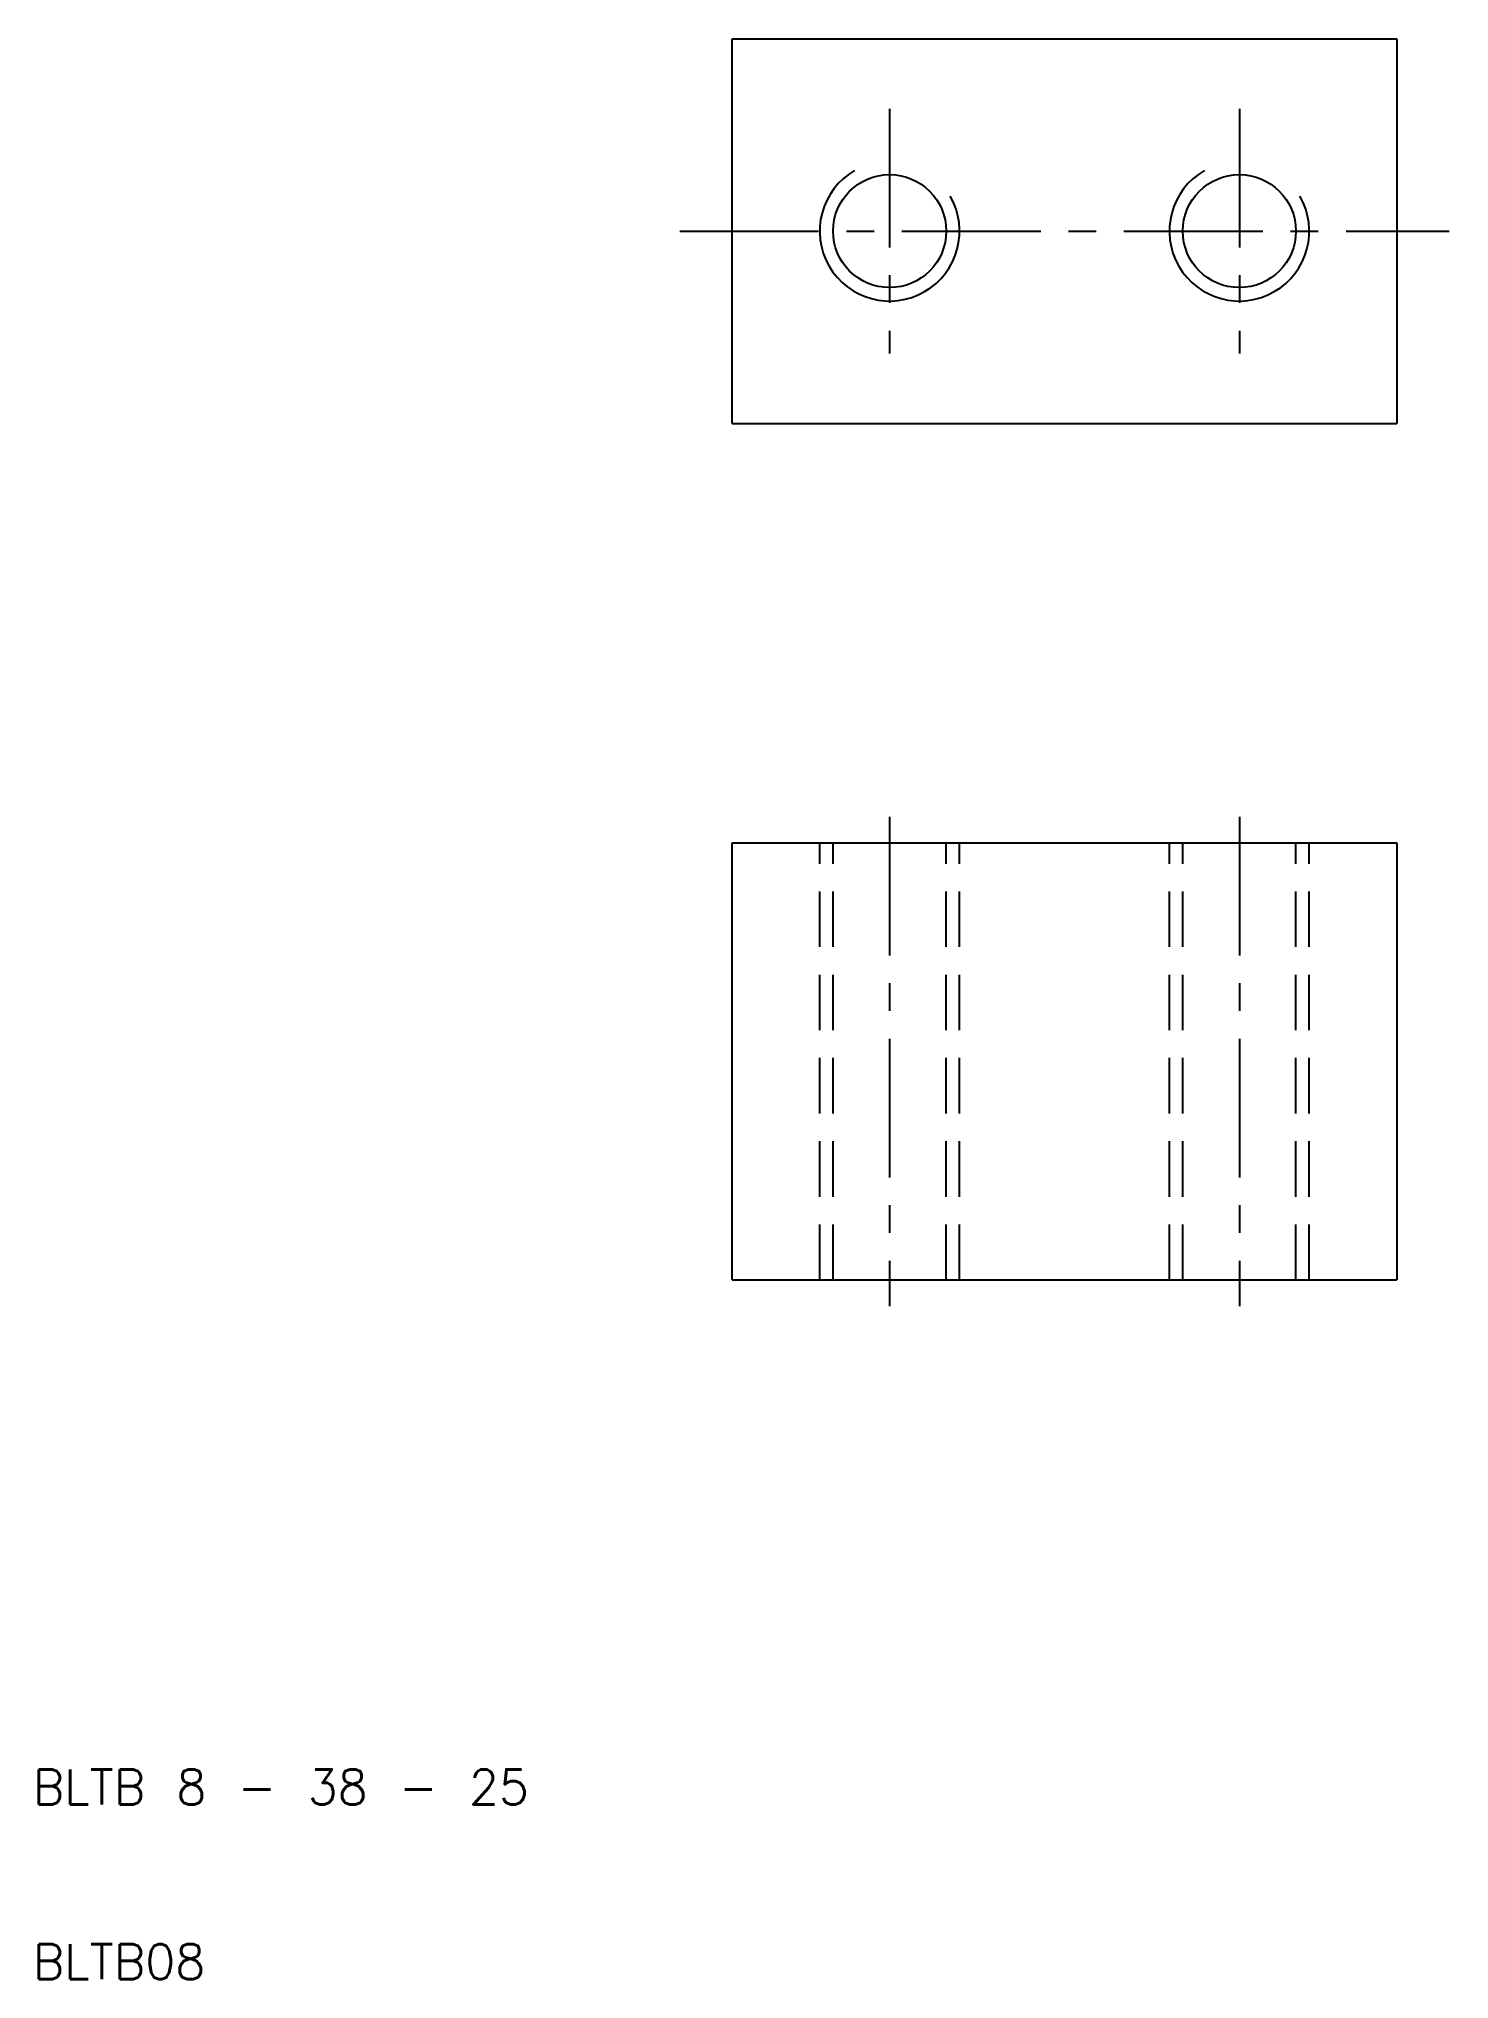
# Model space of a CAD drawing. Extents: x 10 to 91, y 10 to 121.
import ezdxf

# ---------------------------------------------------------------- set-up
doc = ezdxf.new("R2010")
doc.units = 0
doc.header["$LTSCALE"] = 0.25
doc.linetypes.add('CENTER', pattern=[50.8, 31.75, -6.35, 6.35, -6.35])
doc.linetypes.add('DASHED', pattern=[19.05, 12.7, -6.35])
doc.layers.get('0').update_dxf_attribs({"linetype": 'CONTINUOUS'})
doc.layers.add('CENTER', color=1, linetype='CENTER')
doc.styles.get("Standard").update_dxf_attribs({"font": 'txt.shx', "bigfont": 'extfont.shx'})

msp = doc.modelspace()

# ---------------------------------------------------------------- linework, layer by layer
for p, q in [((50, 121), (88, 121)), ((50, 99), (50, 121)), ((88, 121), (88, 99)), ((50, 99), (88, 99)), ((50, 75), (88, 75)), ((50, 50), (50, 75)), ((88, 75), (88, 50)), ((50, 50), (88, 50))]:
    msp.add_line(p, q)
at = {"color": 3, "linetype": 'DASHED'}
for p, q in [((55, 50), (55, 75)), ((55.767, 50), (55.767, 75)), ((62.233, 50), (62.233, 75)), ((63, 50), (63, 75)), ((75, 50), (75, 75)), ((75.767, 50), (75.767, 75)), ((82.233, 50), (82.233, 75)), ((83, 50), (83, 75))]:
    msp.add_line(p, q, dxfattribs=at)
for centre in [(59, 110), (79, 110)]:
    msp.add_circle(centre, 3.233)
at = {"color": 3}
for centre in [(59, 110), (79, 110)]:
    msp.add_arc(centre, 4, 120, 30, dxfattribs=at)
at = {"layer": 'CENTER', "color": 1, "linetype": 'CENTER'}
for p, q in [((59, 117), (59, 103)), ((79, 117), (79, 103)), ((47, 110), (91, 110)), ((59, 76.5), (59, 48.5)), ((79, 76.5), (79, 48.5))]:
    msp.add_line(p, q, dxfattribs=at)

# ---------------------------------------------------------------- texts
for s, p in [('BLTB 8 - 38 - 25', (10, 20)), ('BLTB08', (10, 10))]:
    msp.add_text(s, height=2).set_placement(p)

doc.saveas('drawing.dxf')
